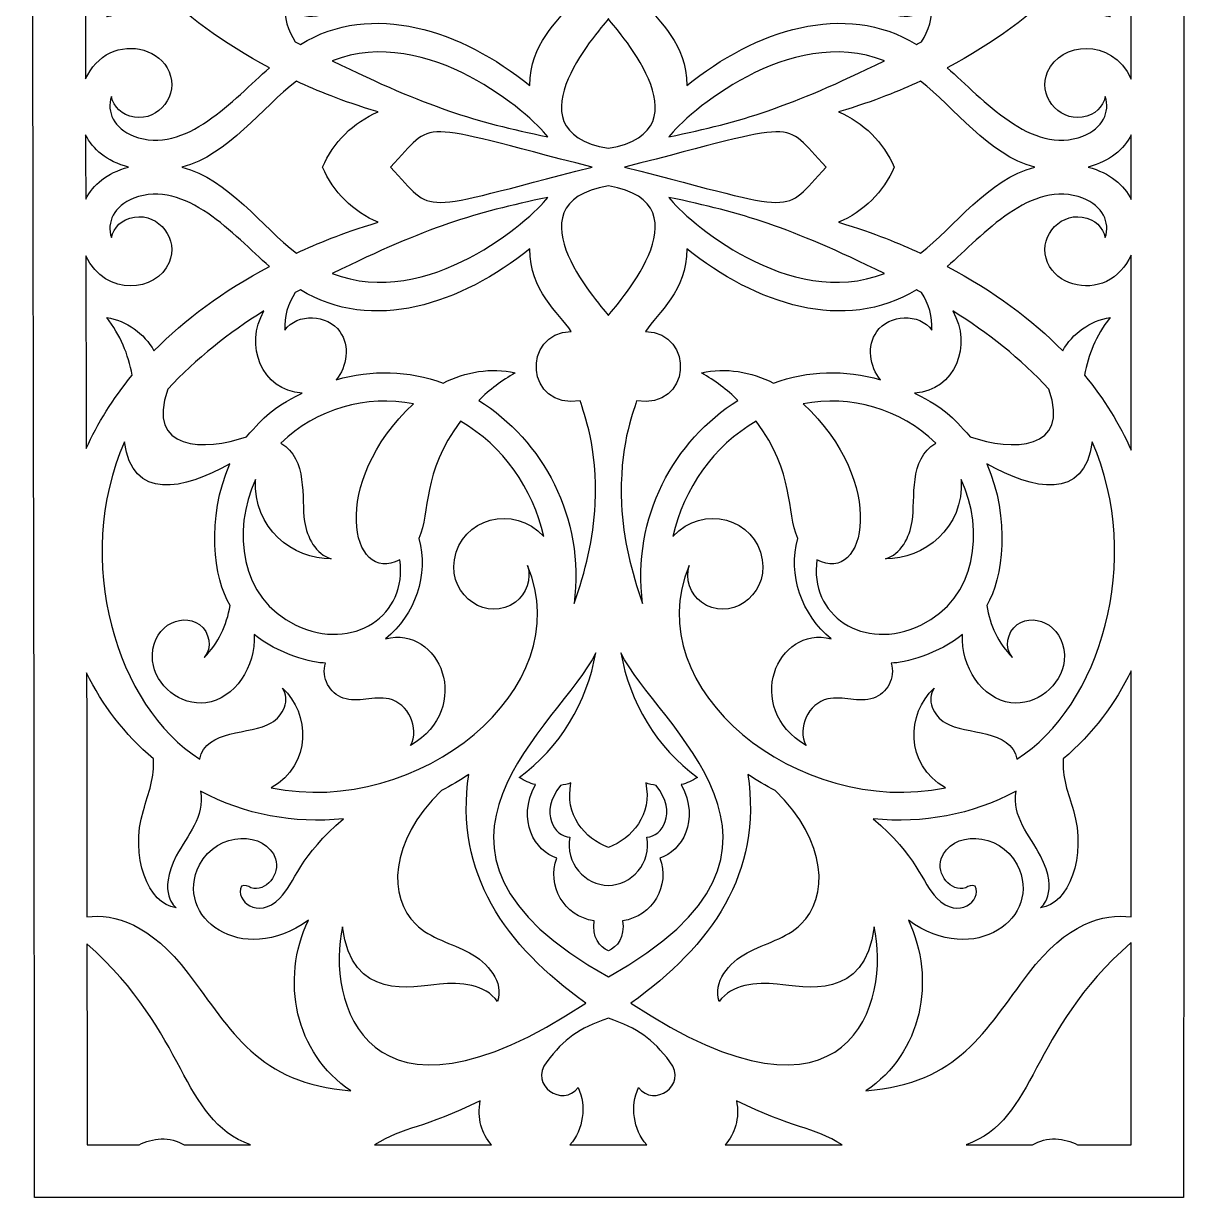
# Model space of a CAD drawing. Header units: millimetres. Extents: x -57 to 56, y -100 to 109.
# Drawn here: x -56.7 to 56, y -99.8 to 14.1 of the extents above; entities that cross this region are included whole.
import ezdxf

# ---------------------------------------------------------------- set-up
doc = ezdxf.new("R2010")
doc.units = ezdxf.units.MM
doc.header["$MEASUREMENT"] = 0
doc.layers.add('layer 1', color=7, linetype='Continuous')

msp = doc.modelspace()

# ---------------------------------------------------------------- linework, layer by layer
at = {"layer": 'layer 1', "color": 250}
for points, knots in [([(55.7371, 48.8255), (54.0508, 70.0603), (40.9049, 87.1072), (22.9986, 95.1869), (22.9986, 95.1869), (22.9986, 95.1869), (22.9986, 95.1869), (22.9933, 95.1869), (22.9933, 95.1869), (-8.3206, 109.3033), (-43.4493, 91.9893), (-53.0888, 60.9265), (-53.0888, 60.9265), (-56.6527, 49.4588), (-55.5909, 52.1854), (-55.5909, -99.8361), (-55.5909, -99.8361), (-43.7403, -99.8361), (41.3498, -99.8361), (55.9156, -99.8361), (55.9156, -99.8361), (55.9156, 56.1054), (55.9982, 45.5584), (55.7371, 48.8255)], [0, 0, 0, 0, 0.14285714, 0.14285714, 0.14285714, 0.14285714, 0.28571429, 0.28571429, 0.28571429, 0.28571429, 0.42857143, 0.42857143, 0.42857143, 0.42857143, 0.57142857, 0.57142857, 0.57142857, 0.57142857, 0.71428571, 0.71428571, 0.71428571, 0.71428571, 1, 1, 1, 1]), ([(-12.482, 22.7962), (-6.2989, 26.6714), (-2.1477, 34.09), (-3.2304, 42.5097), (-3.2304, 42.5097), (-2.1273, 39.4004), (-1.3413, 36.2398), (-1.1878, 32.875), (-1.1878, 32.875), (-0.9377, 27.2433), (-2.2705, 24.1544), (-2.6377, 22.8367), (-2.6377, 22.8367), (-7.953, 23.7099), (-8.3619, 16.2348), (-3.5112, 16.1124), (-3.5112, 16.1124), (-4.7163, 14.2642), (-7.5498, 12.1962), (-7.5244, 8.0758), (-7.5244, 8.0758), (-14.1669, 13.4472), (-22.8367, 16.3319), (-29.7859, 12.0636), (-29.7859, 12.0636), (-29.9542, 12.1504), (-30.1177, 12.2372), (-30.281, 12.3289), (-30.281, 12.3289), (-30.9958, 13.4013), (-31.3738, 14.6981), (-31.3022, 15.9847), (-31.3022, 15.9847), (-30.0819, 14.2949), (-27.1562, 14.4223), (-25.9512, 16.1227), (-25.9512, 16.1227), (-24.971, 17.5063), (-25.2364, 19.5129), (-26.3292, 20.7945), (-26.3292, 20.7945), (-22.8264, 19.7937), (-19.3086, 19.8857), (-15.9233, 21.1109), (-15.9233, 21.1109), (-13.7636, 20.0184), (-11.2871, 19.5742), (-8.9489, 20.1359), (-8.9489, 20.1359), (-10.2404, 20.8559), (-11.4254, 21.7597), (-12.482, 22.7962)], [0, 0, 0, 0, 0.07142857, 0.07142857, 0.07142857, 0.07142857, 0.14285714, 0.14285714, 0.14285714, 0.14285714, 0.21428571, 0.21428571, 0.21428571, 0.21428571, 0.28571429, 0.28571429, 0.28571429, 0.28571429, 0.35714286, 0.35714286, 0.35714286, 0.35714286, 0.42857143, 0.42857143, 0.42857143, 0.42857143, 0.5, 0.5, 0.5, 0.5, 0.57142857, 0.57142857, 0.57142857, 0.57142857, 0.64285714, 0.64285714, 0.64285714, 0.64285714, 0.71428571, 0.71428571, 0.71428571, 0.71428571, 0.78571429, 0.78571429, 0.78571429, 0.78571429, 0.85714286, 0.85714286, 0.85714286, 0.85714286, 1, 1, 1, 1]), ([(12.6693, 22.7962), (11.6124, 21.7597), (10.4277, 20.8559), (9.1362, 20.1359), (9.1362, 20.1359), (11.4797, 19.5742), (13.9509, 20.0184), (16.1159, 21.1109), (16.1159, 21.1109), (19.4959, 19.8857), (23.0138, 19.7937), (26.5162, 20.7945), (26.5162, 20.7945), (25.424, 19.5129), (25.1583, 17.5063), (26.1387, 16.1227), (26.1387, 16.1227), (27.3434, 14.4223), (30.269, 14.2949), (31.4896, 15.9847), (31.4896, 15.9847), (31.5662, 14.6981), (31.1831, 13.4013), (30.4733, 12.3289), (30.4733, 12.3289), (30.31, 12.2372), (30.1413, 12.1504), (29.9783, 12.0636), (29.9783, 12.0636), (23.024, 16.3319), (14.3542, 13.4472), (7.7117, 8.0758), (7.7117, 8.0758), (7.7371, 12.1962), (4.9036, 14.2642), (3.6982, 16.1124), (3.6982, 16.1124), (8.5489, 16.2348), (8.1403, 23.7099), (2.825, 22.8367), (2.825, 22.8367), (2.4627, 24.1544), (1.125, 27.2433), (1.3801, 32.875), (1.3801, 32.875), (1.5282, 36.2398), (2.3146, 39.4004), (3.4226, 42.5097), (3.4226, 42.5097), (2.335, 34.09), (6.4862, 26.6714), (12.6693, 22.7962)], [0, 0, 0, 0, 0.07142857, 0.07142857, 0.07142857, 0.07142857, 0.14285714, 0.14285714, 0.14285714, 0.14285714, 0.21428571, 0.21428571, 0.21428571, 0.21428571, 0.28571429, 0.28571429, 0.28571429, 0.28571429, 0.35714286, 0.35714286, 0.35714286, 0.35714286, 0.42857143, 0.42857143, 0.42857143, 0.42857143, 0.5, 0.5, 0.5, 0.5, 0.57142857, 0.57142857, 0.57142857, 0.57142857, 0.64285714, 0.64285714, 0.64285714, 0.64285714, 0.71428571, 0.71428571, 0.71428571, 0.71428571, 0.78571429, 0.78571429, 0.78571429, 0.78571429, 0.85714286, 0.85714286, 0.85714286, 0.85714286, 1, 1, 1, 1]), ([(-46.1092, 20.3451), (-46.4939, 18.2845), (-47.2418, 16.4553), (-48.5803, 14.7542), (-48.5803, 14.7542), (-46.6607, 15.0453), (-44.9297, 16.2962), (-43.9903, 17.9864), (-43.9903, 17.9864), (-41.0238, 14.9585), (-37.3068, 12.1758), (-32.7881, 9.7967), (-32.7881, 9.7967), (-36.2293, 6.7839), (-40.942, 1.2545), (-45.9459, 3.1743), (-45.9459, 3.1743), (-47.8962, 3.9247), (-48.6061, 5.5076), (-48.1208, 6.9984), (-48.1208, 6.9984), (-47.8707, 6.0078), (-47.1712, 5.2014), (-45.8898, 5.002), (-45.8898, 5.002), (-43.4847, 4.6295), (-41.5548, 7.2129), (-42.5198, 9.4135), (-42.5198, 9.4135), (-43.4592, 11.5581), (-46.242, 12.2118), (-48.2382, 11.2466), (-48.2382, 11.2466), (-49.2799, 10.7463), (-50.1071, 9.827), (-50.6279, 8.7242), (-50.6279, 8.7242), (-50.6381, 16.184), (-50.6279, 22.3774), (-50.6074, 27.5548), (-50.6074, 27.5548), (-49.5045, 25.0783), (-48.0087, 22.6582), (-46.1092, 20.3451)], [0, 0, 0, 0, 0.08333333, 0.08333333, 0.08333333, 0.08333333, 0.16666667, 0.16666667, 0.16666667, 0.16666667, 0.25, 0.25, 0.25, 0.25, 0.33333333, 0.33333333, 0.33333333, 0.33333333, 0.41666667, 0.41666667, 0.41666667, 0.41666667, 0.5, 0.5, 0.5, 0.5, 0.58333333, 0.58333333, 0.58333333, 0.58333333, 0.66666667, 0.66666667, 0.66666667, 0.66666667, 0.75, 0.75, 0.75, 0.75, 0.83333333, 0.83333333, 0.83333333, 0.83333333, 1, 1, 1, 1]), ([(50.8201, 27.6211), (50.8254, 22.6734), (50.8254, 16.4853), (50.8254, 8.709), (50.8254, 8.709), (48.8671, 12.8528), (43.9632, 12.2696), (42.7122, 9.4135), (42.7122, 9.4135), (41.747, 7.2129), (43.6721, 4.6295), (46.0819, 5.002), (46.0819, 5.002), (47.3586, 5.2014), (48.0578, 6.0078), (48.308, 6.9984), (48.308, 6.9984), (48.7934, 5.5076), (48.0836, 3.9247), (46.1331, 3.1743), (46.1331, 3.1743), (41.1346, 1.2545), (36.4165, 6.7839), (32.9755, 9.7967), (32.9755, 9.7967), (37.4939, 12.1758), (41.2111, 14.9585), (44.1776, 17.9864), (44.1776, 17.9864), (45.1171, 16.2962), (46.8528, 15.0453), (48.7729, 14.7542), (48.7729, 14.7542), (47.3583, 16.5425), (46.6961, 18.3265), (46.2964, 20.3451), (46.2964, 20.3451), (48.211, 22.6787), (49.7173, 25.1241), (50.8201, 27.6211)], [0, 0, 0, 0, 0.09090909, 0.09090909, 0.09090909, 0.09090909, 0.18181818, 0.18181818, 0.18181818, 0.18181818, 0.27272727, 0.27272727, 0.27272727, 0.27272727, 0.36363636, 0.36363636, 0.36363636, 0.36363636, 0.45454545, 0.45454545, 0.45454545, 0.45454545, 0.54545455, 0.54545455, 0.54545455, 0.54545455, 0.63636364, 0.63636364, 0.63636364, 0.63636364, 0.72727273, 0.72727273, 0.72727273, 0.72727273, 0.81818182, 0.81818182, 0.81818182, 0.81818182, 1, 1, 1, 1]), ([(-26.702, 10.4757), (-17.4297, 14.0854), (-7.4528, 5.2931), (-5.7782, 3.0925), (-5.7782, 3.0925), (-13.0182, 4.6193), (-17.302, 5.8907), (-26.702, 10.4757)], [0, 0, 0, 0, 0.33333333, 0.33333333, 0.33333333, 0.33333333, 1, 1, 1, 1]), ([(0.0935, 1.9847), (-10.0108, 3.6848), (-0.1873, 14.0547), (0.0935, 14.5655), (0.0935, 14.5655), (0.3746, 14.0547), (10.2034, 3.6848), (0.0935, 1.9847)], [0, 0, 0, 0, 0.33333333, 0.33333333, 0.33333333, 0.33333333, 1, 1, 1, 1]), ([(5.9651, 3.0925), (7.6401, 5.2931), (17.6219, 14.0854), (26.8891, 10.4757), (26.8891, 10.4757), (17.4893, 5.8907), (13.2055, 4.6193), (5.9651, 3.0925)], [0, 0, 0, 0, 0.33333333, 0.33333333, 0.33333333, 0.33333333, 1, 1, 1, 1]), ([(-30.1738, 8.5048), (-28.0651, 7.5195), (-25.941, 6.6411), (-22.2446, 5.5129), (-22.2446, 5.5129), (-24.6543, 4.5325), (-26.6047, 2.5411), (-27.631, 0.1566), (-27.631, 0.1566), (-26.6047, -2.2225), (-24.6543, -4.2189), (-22.2446, -5.1943), (-22.2446, -5.1943), (-25.941, -6.3278), (-28.0651, -7.2058), (-30.1738, -8.1915), (-30.1738, -8.1915), (-33.4774, -5.6998), (-36.7553, -0.9871), (-41.2995, 0.1566), (-41.2995, 0.1566), (-36.7553, 1.3004), (-33.4774, 6.018), (-30.1738, 8.5048)], [0, 0, 0, 0, 0.14285714, 0.14285714, 0.14285714, 0.14285714, 0.28571429, 0.28571429, 0.28571429, 0.28571429, 0.42857143, 0.42857143, 0.42857143, 0.42857143, 0.57142857, 0.57142857, 0.57142857, 0.57142857, 0.71428571, 0.71428571, 0.71428571, 0.71428571, 1, 1, 1, 1]), ([(22.4317, -5.1943), (24.8415, -4.2189), (26.7973, -2.2225), (27.8236, 0.1566), (27.8236, 0.1566), (26.7973, 2.5411), (24.8415, 4.5325), (22.4317, 5.5129), (22.4317, 5.5129), (26.1285, 6.6411), (28.2575, 7.5195), (30.366, 8.5048), (30.366, 8.5048), (33.6645, 6.018), (36.9475, 1.3004), (41.4867, 0.1566), (41.4867, 0.1566), (36.9475, -0.9871), (33.6645, -5.6998), (30.366, -8.1915), (30.366, -8.1915), (28.2575, -7.2058), (26.1285, -6.3278), (22.4317, -5.1943)], [0, 0, 0, 0, 0.14285714, 0.14285714, 0.14285714, 0.14285714, 0.28571429, 0.28571429, 0.28571429, 0.28571429, 0.42857143, 0.42857143, 0.42857143, 0.42857143, 0.57142857, 0.57142857, 0.57142857, 0.57142857, 0.71428571, 0.71428571, 0.71428571, 0.71428571, 1, 1, 1, 1]), ([(-21.0497, 0.1566), (-16.5922, 4.8235), (-18.9971, 4.6242), (-1.4739, 0.1566), (-1.4739, 0.1566), (-18.9971, -4.3109), (-16.5922, -4.505), (-21.0497, 0.1566)], [0, 0, 0, 0, 0.33333333, 0.33333333, 0.33333333, 0.33333333, 1, 1, 1, 1]), ([(21.2369, 0.1566), (16.7795, -4.505), (19.1844, -4.3109), (1.6612, 0.1566), (1.6612, 0.1566), (19.1844, 4.6242), (16.7795, 4.8235), (21.2369, 0.1566)], [0, 0, 0, 0, 0.33333333, 0.33333333, 0.33333333, 0.33333333, 1, 1, 1, 1]), ([(-50.6279, 3.2816), (-49.9233, 1.8927), (-48.5855, 0.7183), (-46.4614, 0.1566), (-46.4614, 0.1566), (-48.5753, -0.3997), (-49.9079, -1.5639), (-50.6177, -2.9425), (-50.6177, -2.9425), (-50.6177, -0.7828), (-50.6227, 1.2901), (-50.6279, 3.2816)], [0, 0, 0, 0, 0.25, 0.25, 0.25, 0.25, 0.5, 0.5, 0.5, 0.5, 1, 1, 1, 1]), ([(50.8201, -2.9732), (50.1156, -1.5794), (48.7779, -0.405), (46.6489, 0.1566), (46.6489, 0.1566), (48.7779, 0.7236), (50.1205, 1.898), (50.8254, 3.2967), (50.8254, 3.2967), (50.8201, 1.3004), (50.8201, -0.7877), (50.8201, -2.9732)], [0, 0, 0, 0, 0.25, 0.25, 0.25, 0.25, 0.5, 0.5, 0.5, 0.5, 1, 1, 1, 1]), ([(-50.6074, -8.4518), (-48.6295, -12.524), (-43.7669, -11.9472), (-42.5198, -9.1002), (-42.5198, -9.1002), (-41.5548, -6.8996), (-43.4847, -4.3109), (-45.8898, -4.6888), (-45.8898, -4.6888), (-47.1712, -4.8828), (-47.8707, -5.6896), (-48.1208, -6.6851), (-48.1208, -6.6851), (-48.6061, -5.1943), (-47.8962, -3.6114), (-45.9459, -2.861), (-45.9459, -2.861), (-40.942, -0.9412), (-36.2293, -6.4657), (-32.7881, -9.483), (-32.7881, -9.483), (-37.3068, -11.8625), (-41.0238, -14.6452), (-43.9903, -17.6731), (-43.9903, -17.6731), (-44.9297, -15.9776), (-46.6607, -14.7267), (-48.5803, -14.4409), (-48.5803, -14.4409), (-47.2333, -16.153), (-46.4919, -17.9825), (-46.1092, -20.0318), (-46.1092, -20.0318), (-47.9883, -22.3142), (-49.4688, -24.7089), (-50.5666, -27.1544), (-50.5666, -27.1544), (-50.5794, -19.0645), (-50.6008, -12.2244), (-50.6074, -8.4518)], [0, 0, 0, 0, 0.09090909, 0.09090909, 0.09090909, 0.09090909, 0.18181818, 0.18181818, 0.18181818, 0.18181818, 0.27272727, 0.27272727, 0.27272727, 0.27272727, 0.36363636, 0.36363636, 0.36363636, 0.36363636, 0.45454545, 0.45454545, 0.45454545, 0.45454545, 0.54545455, 0.54545455, 0.54545455, 0.54545455, 0.63636364, 0.63636364, 0.63636364, 0.63636364, 0.72727273, 0.72727273, 0.72727273, 0.72727273, 0.81818182, 0.81818182, 0.81818182, 0.81818182, 1, 1, 1, 1]), ([(46.2964, -20.0318), (46.6873, -18.0576), (47.3269, -16.2687), (48.7729, -14.4409), (48.7729, -14.4409), (46.8528, -14.7267), (45.1171, -15.9776), (44.1776, -17.6731), (44.1776, -17.6731), (41.2111, -14.6452), (37.4939, -11.8625), (32.9755, -9.483), (32.9755, -9.483), (36.4165, -6.4657), (41.1346, -0.9412), (46.1331, -2.861), (46.1331, -2.861), (48.0836, -3.6114), (48.7934, -5.1943), (48.308, -6.6851), (48.308, -6.6851), (48.0578, -5.6896), (47.3586, -4.8828), (46.0819, -4.6888), (46.0819, -4.6888), (43.6721, -4.3109), (41.747, -6.8996), (42.7122, -9.1002), (42.7122, -9.1002), (43.6517, -11.2448), (46.4291, -11.8981), (48.4254, -10.928), (48.4254, -10.928), (49.4725, -10.4225), (50.2994, -9.5035), (50.8201, -8.3957), (50.8201, -8.3957), (50.8201, -8.3957), (50.8201, -27.2976), (50.8201, -27.2976), (50.8201, -27.2976), (49.7124, -24.8006), (48.211, -22.3601), (46.2964, -20.0318)], [0, 0, 0, 0, 0.08333333, 0.08333333, 0.08333333, 0.08333333, 0.16666667, 0.16666667, 0.16666667, 0.16666667, 0.25, 0.25, 0.25, 0.25, 0.33333333, 0.33333333, 0.33333333, 0.33333333, 0.41666667, 0.41666667, 0.41666667, 0.41666667, 0.5, 0.5, 0.5, 0.5, 0.58333333, 0.58333333, 0.58333333, 0.58333333, 0.66666667, 0.66666667, 0.66666667, 0.66666667, 0.75, 0.75, 0.75, 0.75, 0.83333333, 0.83333333, 0.83333333, 0.83333333, 1, 1, 1, 1]), ([(0.0935, -1.6662), (10.2034, -3.3662), (0.3746, -13.7414), (0.0935, -14.2519), (0.0935, -14.2519), (-0.1873, -13.7414), (-10.0108, -3.3662), (0.0935, -1.6662)], [0, 0, 0, 0, 0.33333333, 0.33333333, 0.33333333, 0.33333333, 1, 1, 1, 1]), ([(-5.7782, -2.7792), (-7.4528, -4.9749), (-17.4297, -13.7668), (-26.702, -10.1621), (-26.702, -10.1621), (-17.302, -5.5771), (-13.0182, -4.3007), (-5.7782, -2.7792)], [0, 0, 0, 0, 0.33333333, 0.33333333, 0.33333333, 0.33333333, 1, 1, 1, 1]), ([(26.8891, -10.1621), (17.6219, -13.7668), (7.6401, -4.9749), (5.9651, -2.7792), (5.9651, -2.7792), (13.2055, -4.3007), (17.4893, -5.5771), (26.8891, -10.1621)], [0, 0, 0, 0, 0.33333333, 0.33333333, 0.33333333, 0.33333333, 1, 1, 1, 1]), ([(-12.482, -22.4776), (-11.4254, -21.4461), (-10.2404, -20.5422), (-8.9489, -19.8173), (-8.9489, -19.8173), (-11.2871, -19.2557), (-13.7636, -19.6998), (-15.9233, -20.7927), (-15.9233, -20.7927), (-19.3086, -19.5725), (-22.8264, -19.4754), (-26.3292, -20.4812), (-26.3292, -20.4812), (-25.2364, -19.1996), (-24.971, -17.188), (-25.9512, -15.8094), (-25.9512, -15.8094), (-27.1562, -14.109), (-30.0819, -13.9763), (-31.3022, -15.6665), (-31.3022, -15.6665), (-31.3738, -14.3796), (-30.9958, -13.0877), (-30.281, -12.0156), (-30.281, -12.0156), (-30.1177, -11.9239), (-29.9542, -11.8371), (-29.7859, -11.745), (-29.7859, -11.745), (-22.8367, -16.0136), (-14.1669, -13.1339), (-7.5244, -7.7625), (-7.5244, -7.7625), (-7.5498, -11.8777), (-4.7163, -13.9456), (-3.5112, -15.7938), (-3.5112, -15.7938), (-8.3619, -15.9166), (-7.953, -23.3966), (-2.6377, -22.5234), (-2.6377, -22.5234), (-2.2705, -23.8407), (-0.9377, -26.93), (-1.1878, -32.5617), (-1.1878, -32.5617), (-1.3413, -35.9262), (-2.1273, -39.0867), (-3.2304, -42.1964), (-3.2304, -42.1964), (-2.1477, -33.7767), (-6.2989, -26.3581), (-12.482, -22.4776)], [0, 0, 0, 0, 0.07142857, 0.07142857, 0.07142857, 0.07142857, 0.14285714, 0.14285714, 0.14285714, 0.14285714, 0.21428571, 0.21428571, 0.21428571, 0.21428571, 0.28571429, 0.28571429, 0.28571429, 0.28571429, 0.35714286, 0.35714286, 0.35714286, 0.35714286, 0.42857143, 0.42857143, 0.42857143, 0.42857143, 0.5, 0.5, 0.5, 0.5, 0.57142857, 0.57142857, 0.57142857, 0.57142857, 0.64285714, 0.64285714, 0.64285714, 0.64285714, 0.71428571, 0.71428571, 0.71428571, 0.71428571, 0.78571429, 0.78571429, 0.78571429, 0.78571429, 0.85714286, 0.85714286, 0.85714286, 0.85714286, 1, 1, 1, 1]), ([(3.4226, -42.1964), (2.3146, -39.0867), (1.5282, -35.9262), (1.3801, -32.5617), (1.3801, -32.5617), (1.125, -26.93), (2.4627, -23.8407), (2.825, -22.5234), (2.825, -22.5234), (8.1403, -23.3966), (8.5489, -15.9166), (3.6982, -15.7938), (3.6982, -15.7938), (4.9036, -13.9456), (7.7371, -11.8777), (7.7117, -7.7625), (7.7117, -7.7625), (14.3542, -13.1339), (23.024, -16.0136), (29.9783, -11.745), (29.9783, -11.745), (30.1413, -11.8371), (30.31, -11.9239), (30.4733, -12.0156), (30.4733, -12.0156), (31.1831, -13.0877), (31.5662, -14.3796), (31.4896, -15.6665), (31.4896, -15.6665), (30.269, -13.9763), (27.3434, -14.109), (26.1387, -15.8094), (26.1387, -15.8094), (25.1583, -17.188), (25.424, -19.1996), (26.5162, -20.4812), (26.5162, -20.4812), (23.0138, -19.4754), (19.4959, -19.5725), (16.1159, -20.7927), (16.1159, -20.7927), (13.9509, -19.6998), (11.4797, -19.2557), (9.1362, -19.8173), (9.1362, -19.8173), (10.4277, -20.5422), (11.6124, -21.4461), (12.6693, -22.4776), (12.6693, -22.4776), (6.4862, -26.3581), (2.335, -33.7767), (3.4226, -42.1964)], [0, 0, 0, 0, 0.07142857, 0.07142857, 0.07142857, 0.07142857, 0.14285714, 0.14285714, 0.14285714, 0.14285714, 0.21428571, 0.21428571, 0.21428571, 0.21428571, 0.28571429, 0.28571429, 0.28571429, 0.28571429, 0.35714286, 0.35714286, 0.35714286, 0.35714286, 0.42857143, 0.42857143, 0.42857143, 0.42857143, 0.5, 0.5, 0.5, 0.5, 0.57142857, 0.57142857, 0.57142857, 0.57142857, 0.64285714, 0.64285714, 0.64285714, 0.64285714, 0.71428571, 0.71428571, 0.71428571, 0.71428571, 0.78571429, 0.78571429, 0.78571429, 0.78571429, 0.85714286, 0.85714286, 0.85714286, 0.85714286, 1, 1, 1, 1]), ([(-29.6276, -21.783), (-32.7472, -23.3761), (-33.1147, -23.948), (-35.0244, -26.0106), (-35.0244, -26.0106), (-39.0273, -27.3995), (-44.8379, -27.4147), (-42.6475, -21.4002), (-42.6475, -21.4002), (-39.8953, -18.3981), (-36.7297, -15.9268), (-33.3191, -13.7925), (-33.3191, -13.7925), (-35.244, -17.096), (-33.5744, -21.5226), (-29.6276, -21.783)], [0, 0, 0, 0, 0.2, 0.2, 0.2, 0.2, 0.4, 0.4, 0.4, 0.4, 0.6, 0.6, 0.6, 0.6, 1, 1, 1, 1]), ([(33.5061, -13.7925), (36.9221, -15.9268), (40.0826, -18.3981), (42.835, -21.4002), (42.835, -21.4002), (45.025, -27.4147), (39.2144, -27.3995), (35.2118, -26.0106), (35.2118, -26.0106), (33.3019, -23.948), (32.9396, -23.3761), (29.815, -21.783), (29.815, -21.783), (33.7615, -21.5226), (35.4362, -17.096), (33.5061, -13.7925)], [0, 0, 0, 0, 0.2, 0.2, 0.2, 0.2, 0.4, 0.4, 0.4, 0.4, 0.6, 0.6, 0.6, 0.6, 1, 1, 1, 1]), ([(-20.1408, -37.9532), (-19.3393, -43.2685), (-24.6543, -46.9702), (-30.2351, -44.2796), (-30.2351, -44.2796), (-35.6421, -41.6705), (-36.4386, -35.1247), (-34.1358, -30.1568), (-34.1358, -30.1568), (-34.4423, -34.8643), (-30.4954, -37.9278), (-26.7834, -37.841), (-26.7834, -37.841), (-28.3, -37.4223), (-29.1477, -35.7731), (-29.3826, -34.2159), (-29.3826, -34.2159), (-29.7246, -31.949), (-29.0251, -28.1552), (-31.6699, -26.6337), (-31.6699, -26.6337), (-28.2386, -23.2537), (-23.3677, -21.9364), (-18.7981, -22.8095), (-18.7981, -22.8095), (-27.0542, -30.4683), (-24.9149, -40.4551), (-20.1408, -37.9532)], [0, 0, 0, 0, 0.125, 0.125, 0.125, 0.125, 0.25, 0.25, 0.25, 0.25, 0.375, 0.375, 0.375, 0.375, 0.5, 0.5, 0.5, 0.5, 0.625, 0.625, 0.625, 0.625, 0.75, 0.75, 0.75, 0.75, 1, 1, 1, 1]), ([(18.9851, -22.8095), (23.555, -21.9364), (28.4311, -23.2537), (31.8572, -26.6337), (31.8572, -26.6337), (29.2174, -28.1552), (29.912, -31.949), (29.5695, -34.2159), (29.5695, -34.2159), (29.3349, -35.7731), (28.4875, -37.4223), (26.9709, -37.841), (26.9709, -37.841), (30.6881, -37.9278), (34.6297, -34.8643), (34.3284, -30.1568), (34.3284, -30.1568), (36.6261, -35.1247), (35.8295, -41.6705), (30.4225, -44.2796), (30.4225, -44.2796), (24.8415, -46.9702), (19.5315, -43.2685), (20.333, -37.9532), (20.333, -37.9532), (25.1019, -40.4551), (27.2415, -30.4683), (18.9851, -22.8095)], [0, 0, 0, 0, 0.125, 0.125, 0.125, 0.125, 0.25, 0.25, 0.25, 0.25, 0.375, 0.375, 0.375, 0.375, 0.5, 0.5, 0.5, 0.5, 0.625, 0.625, 0.625, 0.625, 0.75, 0.75, 0.75, 0.75, 1, 1, 1, 1]), ([(-8.9285, -42.0737), (-7.8511, -41.2824), (-7.3558, -39.7711), (-7.7389, -38.5046), (-7.7389, -38.5046), (-2.7249, -50.5291), (-18.2979, -63.0128), (-32.6093, -60.0717), (-32.6093, -60.0717), (-28.6216, -57.81), (-28.872, -52.8165), (-31.5064, -50.4218), (-31.5064, -50.4218), (-30.7151, -51.489), (-31.4707, -53.0973), (-32.6146, -53.7764), (-32.6146, -53.7764), (-34.6312, -54.9659), (-38.9916, -54.3634), (-39.5481, -57.2943), (-39.5481, -57.2943), (-47.6205, -52.209), (-51.9093, -37.9532), (-46.8496, -26.4908), (-46.8496, -26.4908), (-46.1144, -32.2654), (-41.1412, -31.188), (-36.6277, -28.6251), (-36.6277, -28.6251), (-38.9457, -33.9453), (-38.2003, -39.7711), (-36.6123, -42.3905), (-36.6123, -42.3905), (-36.9137, -44.2694), (-37.7662, -46.0664), (-39.114, -47.4144), (-39.114, -47.4144), (-38.3125, -46.5159), (-38.5883, -44.9382), (-39.5686, -44.2387), (-39.5686, -44.2387), (-41.4374, -42.9112), (-44.4497, -44.5756), (-44.1229, -47.7463), (-44.1229, -47.7463), (-43.8778, -50.1766), (-41.3915, -52.1427), (-38.9712, -51.8209), (-38.9712, -51.8209), (-36.1119, -51.4431), (-34.1358, -48.3334), (-34.2584, -45.1831), (-34.2584, -45.1831), (-32.0835, -47.0521), (-28.53, -48.0067), (-27.3401, -47.9658), (-27.3401, -47.9658), (-27.8047, -49.3853), (-26.9164, -50.9376), (-25.6245, -51.3768), (-25.6245, -51.3768), (-24.2153, -51.8516), (-22.6427, -51.1263), (-21.1875, -51.4533), (-21.1875, -51.4533), (-19.3135, -51.8668), (-18.1956, -54.2766), (-19.0892, -55.9819), (-19.0892, -55.9819), (-12.9163, -52.2802), (-16.2602, -44.2641), (-21.5348, -45.6071), (-21.5348, -45.6071), (-18.6651, -43.2992), (-17.302, -39.383), (-18.2979, -35.8856), (-18.2979, -35.8856), (-17.1387, -33.2405), (-18.0576, -29.6104), (-14.2487, -24.5046), (-14.2487, -24.5046), (-10.0976, -26.9095), (-7.2281, -31.0197), (-6.1715, -35.6813), (-6.1715, -35.6813), (-9.0713, -32.4746), (-14.2335, -33.9453), (-14.841, -37.943), (-14.841, -37.943), (-15.4026, -41.6091), (-11.5224, -43.9783), (-8.9285, -42.0737)], [0, 0, 0, 0, 0.04166667, 0.04166667, 0.04166667, 0.04166667, 0.08333333, 0.08333333, 0.08333333, 0.08333333, 0.125, 0.125, 0.125, 0.125, 0.16666667, 0.16666667, 0.16666667, 0.16666667, 0.20833333, 0.20833333, 0.20833333, 0.20833333, 0.25, 0.25, 0.25, 0.25, 0.29166667, 0.29166667, 0.29166667, 0.29166667, 0.33333333, 0.33333333, 0.33333333, 0.33333333, 0.375, 0.375, 0.375, 0.375, 0.41666667, 0.41666667, 0.41666667, 0.41666667, 0.45833333, 0.45833333, 0.45833333, 0.45833333, 0.5, 0.5, 0.5, 0.5, 0.54166667, 0.54166667, 0.54166667, 0.54166667, 0.58333333, 0.58333333, 0.58333333, 0.58333333, 0.625, 0.625, 0.625, 0.625, 0.66666667, 0.66666667, 0.66666667, 0.66666667, 0.70833333, 0.70833333, 0.70833333, 0.70833333, 0.75, 0.75, 0.75, 0.75, 0.79166667, 0.79166667, 0.79166667, 0.79166667, 0.83333333, 0.83333333, 0.83333333, 0.83333333, 0.875, 0.875, 0.875, 0.875, 0.91666667, 0.91666667, 0.91666667, 0.91666667, 1, 1, 1, 1]), ([(32.8016, -60.0717), (18.4848, -63.0128), (2.9118, -50.5291), (7.9311, -38.5046), (7.9311, -38.5046), (7.5431, -39.7711), (8.0384, -41.2824), (9.1207, -42.0737), (9.1207, -42.0737), (11.7147, -43.9783), (15.5899, -41.6091), (15.0333, -37.943), (15.0333, -37.943), (14.4205, -33.9453), (9.2586, -32.4746), (6.3585, -35.6813), (6.3585, -35.6813), (7.4154, -31.0197), (10.2849, -26.9095), (14.436, -24.5046), (14.436, -24.5046), (18.245, -29.6104), (17.3256, -33.2405), (18.4848, -35.8856), (18.4848, -35.8856), (17.4893, -39.383), (18.8524, -43.2992), (21.7219, -45.6071), (21.7219, -45.6071), (16.4475, -44.2641), (13.1032, -52.2802), (19.2765, -55.9819), (19.2765, -55.9819), (18.3829, -54.2766), (19.5008, -51.8668), (21.3797, -51.4533), (21.3797, -51.4533), (22.83, -51.1263), (24.4027, -51.8516), (25.817, -51.3768), (25.817, -51.3768), (27.1036, -50.9376), (27.9918, -49.3853), (27.5325, -47.9658), (27.5325, -47.9658), (28.7168, -48.0067), (32.2707, -47.0521), (34.4459, -45.1831), (34.4459, -45.1831), (34.3232, -48.3334), (36.3044, -51.4431), (39.1583, -51.8209), (39.1583, -51.8209), (41.5784, -52.1427), (44.0651, -50.1766), (44.3156, -47.7463), (44.3156, -47.7463), (44.637, -44.5756), (41.6246, -42.9112), (39.7609, -44.2387), (39.7609, -44.2387), (38.7756, -44.9382), (38.4997, -46.5159), (39.3012, -47.4144), (39.3012, -47.4144), (37.9536, -46.0664), (37.1006, -44.2694), (36.8046, -42.3905), (36.8046, -42.3905), (38.3924, -39.7711), (39.1329, -33.9453), (36.8148, -28.6251), (36.8148, -28.6251), (41.3286, -31.188), (46.3014, -32.2654), (47.0366, -26.4908), (47.0366, -26.4908), (52.0968, -37.9532), (47.813, -52.209), (39.7355, -57.2943), (39.7355, -57.2943), (39.1841, -54.3634), (34.8234, -54.9659), (32.8016, -53.7764), (32.8016, -53.7764), (31.6579, -53.0973), (30.9023, -51.489), (31.6935, -50.4218), (31.6935, -50.4218), (29.059, -52.8165), (28.8138, -57.81), (32.8016, -60.0717)], [0, 0, 0, 0, 0.04166667, 0.04166667, 0.04166667, 0.04166667, 0.08333333, 0.08333333, 0.08333333, 0.08333333, 0.125, 0.125, 0.125, 0.125, 0.16666667, 0.16666667, 0.16666667, 0.16666667, 0.20833333, 0.20833333, 0.20833333, 0.20833333, 0.25, 0.25, 0.25, 0.25, 0.29166667, 0.29166667, 0.29166667, 0.29166667, 0.33333333, 0.33333333, 0.33333333, 0.33333333, 0.375, 0.375, 0.375, 0.375, 0.41666667, 0.41666667, 0.41666667, 0.41666667, 0.45833333, 0.45833333, 0.45833333, 0.45833333, 0.5, 0.5, 0.5, 0.5, 0.54166667, 0.54166667, 0.54166667, 0.54166667, 0.58333333, 0.58333333, 0.58333333, 0.58333333, 0.625, 0.625, 0.625, 0.625, 0.66666667, 0.66666667, 0.66666667, 0.66666667, 0.70833333, 0.70833333, 0.70833333, 0.70833333, 0.75, 0.75, 0.75, 0.75, 0.79166667, 0.79166667, 0.79166667, 0.79166667, 0.83333333, 0.83333333, 0.83333333, 0.83333333, 0.875, 0.875, 0.875, 0.875, 0.91666667, 0.91666667, 0.91666667, 0.91666667, 1, 1, 1, 1]), ([(-1.1317, -46.9653), (-1.9385, -51.7444), (-4.614, -56.2169), (-8.5506, -59.061), (-8.5506, -59.061), (-8.0705, -59.3979), (-7.5396, -59.6275), (-6.9832, -59.7708), (-6.9832, -59.7708), (-8.8262, -63.258), (-7.0238, -66.2397), (-4.905, -66.8934), (-4.905, -66.8934), (-5.9108, -69.5483), (-4.2309, -72.5607), (-1.2799, -72.9845), (-1.2799, -72.9845), (-1.53, -74.501), (-0.7539, -75.5935), (0.0935, -75.8899), (0.0935, -75.8899), (0.9465, -75.5935), (1.7173, -74.501), (1.4721, -72.9845), (1.4721, -72.9845), (4.4182, -72.5607), (6.0981, -69.5483), (5.0923, -66.8934), (5.0923, -66.8934), (7.2111, -66.2397), (9.0135, -63.258), (7.1706, -59.7708), (7.1706, -59.7708), (7.7269, -59.6275), (8.2578, -59.3979), (8.7379, -59.061), (8.7379, -59.061), (4.8013, -56.2169), (2.1255, -51.7444), (1.319, -46.9653), (1.319, -46.9653), (4.6634, -54.0265), (22.5337, -65.9384), (0.0935, -78.4324), (0.0935, -78.4324), (-22.3465, -65.9384), (-4.4761, -54.0265), (-1.1317, -46.9653)], [0, 0, 0, 0, 0.07692308, 0.07692308, 0.07692308, 0.07692308, 0.15384615, 0.15384615, 0.15384615, 0.15384615, 0.23076923, 0.23076923, 0.23076923, 0.23076923, 0.30769231, 0.30769231, 0.30769231, 0.30769231, 0.38461538, 0.38461538, 0.38461538, 0.38461538, 0.46153846, 0.46153846, 0.46153846, 0.46153846, 0.53846154, 0.53846154, 0.53846154, 0.53846154, 0.61538462, 0.61538462, 0.61538462, 0.61538462, 0.69230769, 0.69230769, 0.69230769, 0.69230769, 0.76923077, 0.76923077, 0.76923077, 0.76923077, 0.84615385, 0.84615385, 0.84615385, 0.84615385, 1, 1, 1, 1]), ([(-50.5257, -48.9257), (-49.0246, -52.0252), (-46.8496, -54.864), (-44.0414, -57.2791), (-44.0414, -57.2791), (-43.9035, -58.9689), (-44.5213, -60.6181), (-45.0216, -62.2723), (-45.0216, -62.2723), (-46.3696, -66.7042), (-44.5418, -71.4325), (-41.8509, -71.708), (-41.8509, -71.708), (-41.8509, -71.708), (-43.7247, -70.309), (-41.8253, -66.6838), (-41.8253, -66.6838), (-40.7533, -64.6366), (-39.0579, -62.9313), (-39.4716, -60.4037), (-39.4716, -60.4037), (-35.1164, -62.7218), (-30.47, -63.549), (-25.599, -63.0946), (-25.599, -63.0946), (-29.8063, -66.5766), (-30.3678, -69.3645), (-31.7772, -70.7941), (-31.7772, -70.7941), (-33.9112, -72.9488), (-36.1375, -71.0241), (-35.5096, -69.6146), (-35.5096, -69.6146), (-35.1978, -69.5176), (-34.8354, -69.584), (-34.5801, -69.7883), (-34.5801, -69.7883), (-33.1301, -70.2582), (-31.7056, -68.4149), (-32.1957, -66.9699), (-32.1957, -66.9699), (-33.1097, -64.2789), (-37.8327, -64.1872), (-39.5738, -67.5622), (-39.5738, -67.5622), (-42.1676, -72.6017), (-35.4483, -77.6206), (-29.0147, -72.9283), (-29.0147, -72.9283), (-31.7514, -78.7389), (-30.322, -85.8157), (-24.9046, -89.4816), (-24.9046, -89.4816), (-33.9214, -88.7616), (-36.4641, -83.6404), (-40.6662, -78.0853), (-40.6662, -78.0853), (-44.3017, -73.2857), (-47.8451, -72.2697), (-50.5003, -72.5967), (-50.5003, -72.5967), (-50.5053, -64.136), (-50.5155, -56.268), (-50.5257, -48.9257)], [0, 0, 0, 0, 0.05882353, 0.05882353, 0.05882353, 0.05882353, 0.11764706, 0.11764706, 0.11764706, 0.11764706, 0.17647059, 0.17647059, 0.17647059, 0.17647059, 0.23529412, 0.23529412, 0.23529412, 0.23529412, 0.29411765, 0.29411765, 0.29411765, 0.29411765, 0.35294118, 0.35294118, 0.35294118, 0.35294118, 0.41176471, 0.41176471, 0.41176471, 0.41176471, 0.47058824, 0.47058824, 0.47058824, 0.47058824, 0.52941176, 0.52941176, 0.52941176, 0.52941176, 0.58823529, 0.58823529, 0.58823529, 0.58823529, 0.64705882, 0.64705882, 0.64705882, 0.64705882, 0.70588235, 0.70588235, 0.70588235, 0.70588235, 0.76470588, 0.76470588, 0.76470588, 0.76470588, 0.82352941, 0.82352941, 0.82352941, 0.82352941, 0.88235294, 0.88235294, 0.88235294, 0.88235294, 1, 1, 1, 1]), ([(29.2022, -72.9283), (35.6355, -77.6206), (42.3545, -72.6017), (39.7609, -67.5622), (39.7609, -67.5622), (38.0248, -64.1872), (33.2969, -64.2789), (32.3829, -66.9699), (32.3829, -66.9699), (31.8929, -68.4149), (33.3174, -70.2582), (34.7673, -69.7883), (34.7673, -69.7883), (35.028, -69.584), (35.3854, -69.5176), (35.6965, -69.6146), (35.6965, -69.6146), (36.3298, -71.0241), (34.0984, -72.9488), (31.9645, -70.7941), (31.9645, -70.7941), (30.5551, -69.3645), (29.9935, -66.5766), (25.7863, -63.0946), (25.7863, -63.0946), (30.6574, -63.549), (35.3035, -62.7218), (39.6589, -60.4037), (39.6589, -60.4037), (39.25, -62.9313), (40.9455, -64.6366), (42.0126, -66.6838), (42.0126, -66.6838), (43.912, -70.309), (42.0384, -71.708), (42.0384, -71.708), (42.0384, -71.708), (44.729, -71.4325), (46.5568, -66.7042), (45.2138, -62.2723), (45.2138, -62.2723), (44.7086, -60.6181), (44.0958, -58.9689), (44.2284, -57.2791), (44.2284, -57.2791), (47.1032, -54.8128), (49.3141, -51.8975), (50.8152, -48.7112), (50.8152, -48.7112), (50.8099, -56.0945), (50.8099, -64.0443), (50.8099, -72.6119), (50.8099, -72.6119), (48.145, -72.239), (44.5502, -73.2145), (40.8587, -78.0853), (40.8587, -78.0853), (36.6515, -83.6404), (34.1087, -88.7616), (25.092, -89.4816), (25.092, -89.4816), (30.5142, -85.8157), (31.9387, -78.7389), (29.2022, -72.9283)], [0, 0, 0, 0, 0.05882353, 0.05882353, 0.05882353, 0.05882353, 0.11764706, 0.11764706, 0.11764706, 0.11764706, 0.17647059, 0.17647059, 0.17647059, 0.17647059, 0.23529412, 0.23529412, 0.23529412, 0.23529412, 0.29411765, 0.29411765, 0.29411765, 0.29411765, 0.35294118, 0.35294118, 0.35294118, 0.35294118, 0.41176471, 0.41176471, 0.41176471, 0.41176471, 0.47058824, 0.47058824, 0.47058824, 0.47058824, 0.52941176, 0.52941176, 0.52941176, 0.52941176, 0.58823529, 0.58823529, 0.58823529, 0.58823529, 0.64705882, 0.64705882, 0.64705882, 0.64705882, 0.70588235, 0.70588235, 0.70588235, 0.70588235, 0.76470588, 0.76470588, 0.76470588, 0.76470588, 0.82352941, 0.82352941, 0.82352941, 0.82352941, 0.88235294, 0.88235294, 0.88235294, 0.88235294, 1, 1, 1, 1]), ([(-25.7012, -73.5562), (-24.8331, -80.8168), (-18.9512, -79.3873), (-16.3012, -79.1217), (-16.3012, -79.1217), (-14.2536, -78.9175), (-11.859, -79.1371), (-10.6645, -80.8168), (-10.6645, -80.8168), (-10.0006, -78.9481), (-11.6142, -77.0132), (-13.3653, -76.0889), (-13.3653, -76.0889), (-15.1165, -75.1597), (-17.1743, -74.7052), (-18.5988, -73.3217), (-18.5988, -73.3217), (-21.2488, -70.7482), (-21.259, -65.3563), (-16.1071, -60.3476), (-16.1071, -60.3476), (-15.1882, -59.8777), (-14.2946, -59.352), (-13.4419, -58.7699), (-13.4419, -58.7699), (-14.8717, -68.374), (-9.924, -75.3639), (-2.0916, -80.9752), (-2.0916, -80.9752), (-23.5362, -95.1335), (-27.3145, -80.6534), (-25.7012, -73.5562)], [0, 0, 0, 0, 0.11111111, 0.11111111, 0.11111111, 0.11111111, 0.22222222, 0.22222222, 0.22222222, 0.22222222, 0.33333333, 0.33333333, 0.33333333, 0.33333333, 0.44444444, 0.44444444, 0.44444444, 0.44444444, 0.55555556, 0.55555556, 0.55555556, 0.55555556, 0.66666667, 0.66666667, 0.66666667, 0.66666667, 0.77777778, 0.77777778, 0.77777778, 0.77777778, 1, 1, 1, 1]), ([(13.6292, -58.7699), (14.4819, -59.352), (15.3755, -59.8777), (16.2944, -60.3476), (16.2944, -60.3476), (21.4513, -65.3563), (21.4362, -70.7482), (18.7861, -73.3217), (18.7861, -73.3217), (17.3616, -74.7052), (15.3091, -75.1597), (13.5527, -76.0889), (13.5527, -76.0889), (11.8015, -77.0132), (10.1879, -78.9481), (10.8518, -80.8168), (10.8518, -80.8168), (12.0463, -79.1371), (14.4409, -78.9175), (16.4885, -79.1217), (16.4885, -79.1217), (19.1385, -79.3873), (25.0204, -80.8168), (25.8882, -73.5562), (25.8882, -73.5562), (27.5018, -80.6534), (23.7236, -95.1335), (2.2789, -80.9752), (2.2789, -80.9752), (10.1113, -75.3639), (15.064, -68.374), (13.6292, -58.7699)], [0, 0, 0, 0, 0.11111111, 0.11111111, 0.11111111, 0.11111111, 0.22222222, 0.22222222, 0.22222222, 0.22222222, 0.33333333, 0.33333333, 0.33333333, 0.33333333, 0.44444444, 0.44444444, 0.44444444, 0.44444444, 0.55555556, 0.55555556, 0.55555556, 0.55555556, 0.66666667, 0.66666667, 0.66666667, 0.66666667, 0.77777778, 0.77777778, 0.77777778, 0.77777778, 1, 1, 1, 1]), ([(3.7186, -59.5969), (4.0506, -59.7094), (4.3928, -59.7909), (4.735, -59.8523), (4.735, -59.8523), (6.8485, -62.538), (5.2913, -64.8102), (3.8312, -64.8561), (3.8312, -64.8561), (4.3212, -67.3887), (2.3199, -69.5279), (0.0935, -69.5431), (0.0935, -69.5431), (-2.1326, -69.5279), (-4.1339, -67.3887), (-3.6389, -64.8561), (-3.6389, -64.8561), (-5.0991, -64.8102), (-6.6615, -62.538), (-4.5477, -59.8523), (-4.5477, -59.8523), (-4.2002, -59.7909), (-3.8636, -59.7094), (-3.5313, -59.5969), (-3.5313, -59.5969), (-4.185, -62.6657), (-2.1989, -65.0247), (0.0935, -65.8618), (0.0935, -65.8618), (2.3862, -65.0247), (4.3773, -62.6657), (3.7186, -59.5969)], [0, 0, 0, 0, 0.11111111, 0.11111111, 0.11111111, 0.11111111, 0.22222222, 0.22222222, 0.22222222, 0.22222222, 0.33333333, 0.33333333, 0.33333333, 0.33333333, 0.44444444, 0.44444444, 0.44444444, 0.44444444, 0.55555556, 0.55555556, 0.55555556, 0.55555556, 0.66666667, 0.66666667, 0.66666667, 0.66666667, 0.77777778, 0.77777778, 0.77777778, 0.77777778, 1, 1, 1, 1]), ([(50.8099, -94.7303), (50.8099, -94.7303), (45.6276, -94.7303), (45.6276, -94.7303), (45.6276, -94.7303), (44.3773, -94.0481), (42.6011, -93.8742), (41.2365, -94.7303), (41.2365, -94.7303), (41.2365, -94.7303), (34.8132, -94.7303), (34.8132, -94.7303), (34.8132, -94.7303), (41.7407, -92.1935), (40.7878, -83.8645), (50.8099, -75.1035), (50.8099, -75.1035), (50.8099, -75.1035), (50.8099, -94.7303), (50.8099, -94.7303)], [0, 0, 0, 0, 0.16666667, 0.16666667, 0.16666667, 0.16666667, 0.33333333, 0.33333333, 0.33333333, 0.33333333, 0.5, 0.5, 0.5, 0.5, 0.66666667, 0.66666667, 0.66666667, 0.66666667, 1, 1, 1, 1]), ([(-45.4403, -94.7303), (-45.4403, -94.7303), (-50.485, -94.7303), (-50.485, -94.7303), (-50.485, -94.7303), (-50.485, -87.8988), (-50.49, -81.4042), (-50.495, -75.221), (-50.495, -75.221), (-40.5788, -83.99), (-41.5184, -92.2069), (-34.621, -94.7303), (-34.621, -94.7303), (-34.621, -94.7303), (-41.0492, -94.7303), (-41.0492, -94.7303), (-41.0492, -94.7303), (-42.4072, -93.8784), (-44.1865, -94.0463), (-45.4403, -94.7303)], [0, 0, 0, 0, 0.16666667, 0.16666667, 0.16666667, 0.16666667, 0.33333333, 0.33333333, 0.33333333, 0.33333333, 0.5, 0.5, 0.5, 0.5, 0.66666667, 0.66666667, 0.66666667, 0.66666667, 1, 1, 1, 1]), ([(-3.6283, -94.7303), (-2.3319, -93.2394), (-1.9946, -90.9624), (-2.8371, -89.1649), (-2.8371, -89.1649), (-4.3177, -91.1306), (-7.6366, -88.9812), (-5.8801, -86.6682), (-5.8801, -86.6682), (-4.1593, -84.4063), (-2.8423, -83.4514), (0.0935, -82.4304), (0.0935, -82.4304), (3.0293, -83.4514), (4.3519, -84.4063), (6.0727, -86.6682), (6.0727, -86.6682), (7.8292, -88.9812), (4.505, -91.1306), (3.0244, -89.1649), (3.0244, -89.1649), (2.1819, -90.9624), (2.5188, -93.2394), (3.8156, -94.7303), (3.8156, -94.7303), (3.8156, -94.7303), (-3.6283, -94.7303), (-3.6283, -94.7303)], [0, 0, 0, 0, 0.125, 0.125, 0.125, 0.125, 0.25, 0.25, 0.25, 0.25, 0.375, 0.375, 0.375, 0.375, 0.5, 0.5, 0.5, 0.5, 0.625, 0.625, 0.625, 0.625, 0.75, 0.75, 0.75, 0.75, 1, 1, 1, 1]), ([(-22.5814, -94.7303), (-19.8346, -92.9533), (-17.731, -93.1474), (-12.3289, -90.4412), (-12.3289, -90.4412), (-12.676, -92.1519), (-12.1758, -93.653), (-11.231, -94.7303), (-11.231, -94.7303), (-11.231, -94.7303), (-22.5814, -94.7303), (-22.5814, -94.7303)], [0, 0, 0, 0, 0.25, 0.25, 0.25, 0.25, 0.5, 0.5, 0.5, 0.5, 1, 1, 1, 1]), ([(11.4233, -94.7303), (12.368, -93.653), (12.8683, -92.1519), (12.5211, -90.4412), (12.5211, -90.4412), (17.9183, -93.1474), (20.0219, -92.9533), (22.7739, -94.7303), (22.7739, -94.7303), (22.7739, -94.7303), (11.4233, -94.7303), (11.4233, -94.7303)], [0, 0, 0, 0, 0.25, 0.25, 0.25, 0.25, 0.5, 0.5, 0.5, 0.5, 1, 1, 1, 1])]:
    msp.add_open_spline(points, degree=3, knots=knots, dxfattribs=at)

doc.saveas('drawing.dxf')
